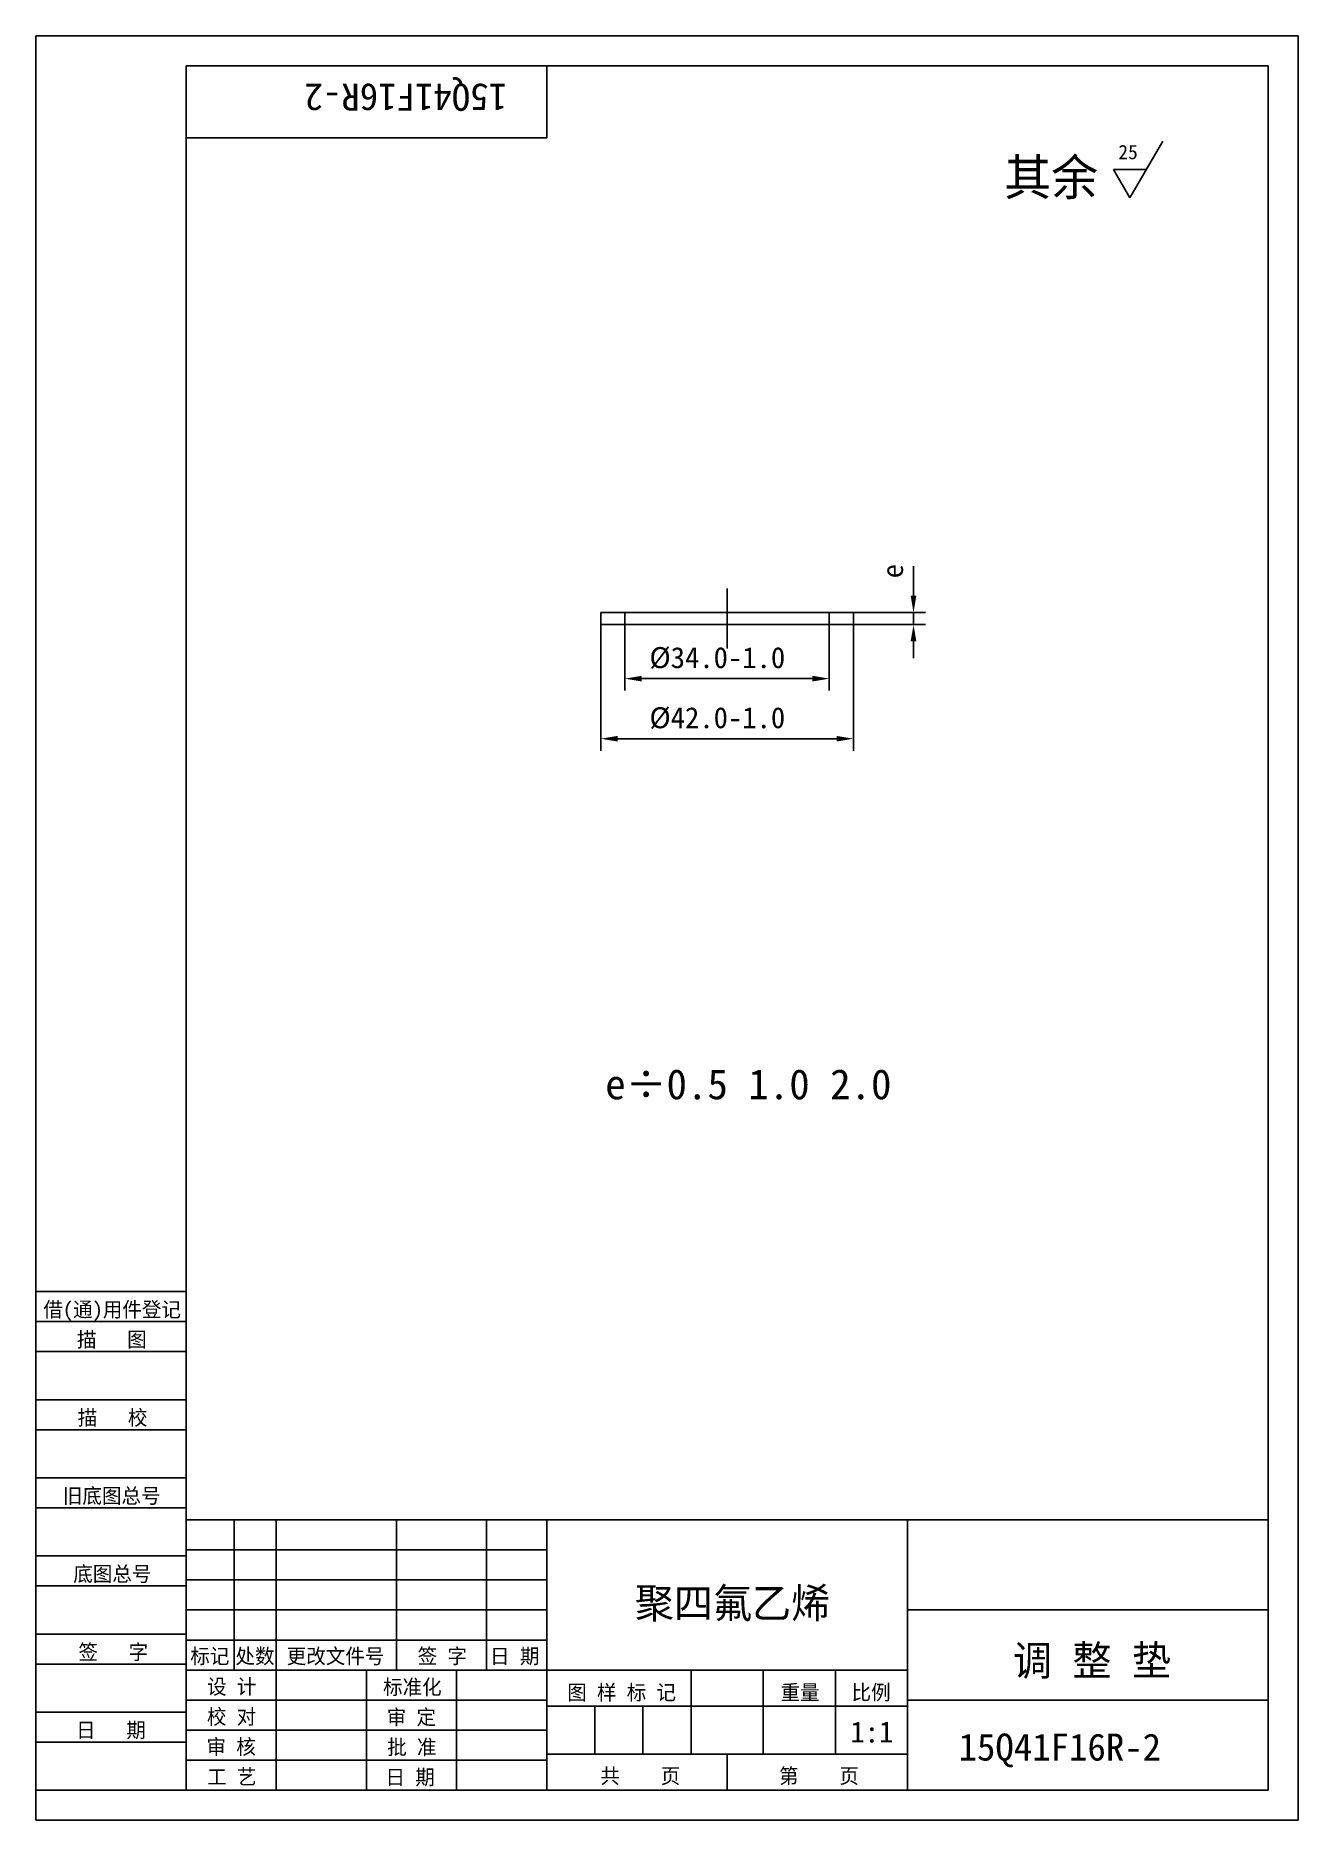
# Model space of a CAD drawing. Header units: metres. Extents: x 0 to 210, y 0 to 297.
import ezdxf

# ---------------------------------------------------------------- set-up
doc = ezdxf.new("R2010")
doc.units = ezdxf.units.M
for name, color, linetype in [('C', 6, 'Continuous'), ('D', 1, 'Continuous'), ('FL', 5, 'Continuous'), ('T', 7, 'Continuous'), ('TL', 4, 'Continuous')]:
    doc.layers.add(name, color=color, linetype=linetype)

# ---------------------------------------------------------------- blocks, each defined once
blk = doc.blocks.new('TUKUN4')
at = {"layer": 'FL'}
for p, q in [((0, 297), (0, 0)), ((210, 297), (0, 297)), ((210, 0), (210, 297)), ((0, 78), (25, 78)), ((0, 70), (25, 70)), ((0, 65), (25, 65)), ((0, 57), (25, 57)), ((0, 52), (25, 52)), ((33, 25), (33, 50)), ((40, 5), (40, 50)), ((60, 25), (60, 50)), ((75, 25), (75, 50)), ((25, 45), (85, 45)), ((0, 44), (25, 44)), ((0, 39), (25, 39)), ((25, 40), (85, 40)), ((25, 35), (85, 35)), ((0, 31), (25, 31)), ((25, 30), (85, 30)), ((0, 26), (25, 26)), ((70, 5), (70, 25)), ((0, 18), (25, 18)), ((25, 20), (85, 20)), ((25, 15), (85, 15)), ((0, 13), (25, 13)), ((25, 10), (85, 10)), ((0, 0), (210, 0))]:
    blk.add_line(p, q, dxfattribs=at)
at = {"layer": 'TL'}
for p, q in [((25, 5), (25, 292)), ((205, 292), (25, 292)), ((85, 292), (85, 280)), ((205, 5), (205, 292)), ((85, 280), (25, 280)), ((0, 88), (25, 88)), ((0, 83), (25, 83)), ((205, 50), (25, 50)), ((85, 5), (85, 50)), ((145, 5), (145, 50)), ((205, 35), (145, 35)), ((145, 25), (25, 25)), ((55, 5), (55, 25)), ((109, 11), (109, 25)), ((121, 11), (121, 25)), ((133, 11), (133, 25)), ((85, 19), (145, 19)), ((93, 11), (93, 19)), ((101, 11), (101, 19)), ((205, 20), (145, 20)), ((145, 11), (85, 11)), ((115, 5), (115, 11)), ((0, 5), (205, 5))]:
    blk.add_line(p, q, dxfattribs=at)
at = {"layer": 'T'}
for s, p in [('借(通)用件登记', (1.26, 83.76)), ('描   图', (6.86, 78.76)), ('描   校', (6.98, 65.76)), ('旧底图总号', (4.52, 52.76)), ('底图总号', (6.25, 39.76)), ('签   字', (7.1, 26.76)), ('标记', (25.71, 26.07)), ('处数', (33.22, 26.07)), ('更改文件号', (41.75, 26.07)), ('签 字', (63.53, 26.07)), ('日 期', (75.57, 26.07)), ('设 计', (28.5, 20.99)), ('标准化', (57.77, 20.93)), ('图 样 标 记', (88.4, 20.04)), ('重量', (123.88, 20.04)), ('比例', (135.7, 20.04)), ('校 对', (28.48, 15.99)), ('审 定', (58.39, 15.93)), ('日   期', (6.72, 13.76)), ('审 核', (28.41, 10.99)), ('批 准', (58.46, 10.93)), ('共    页', (93.91, 6.13)), ('第    页', (123.62, 6.13)), ('工 艺', (28.52, 5.99)), ('日 期', (58.18, 5.93))]:
    blk.add_text(s, height=2.5, dxfattribs=at).set_placement(p)

msp = doc.modelspace()

# ---------------------------------------------------------------- linework, layer by layer
at = {"layer": 'C'}
msp.add_lwpolyline([(115, 195), (115, 205)], dxfattribs=at)
at = {"layer": 'D'}
for p, q in [((187.46, 279.46), (182, 270)), ((182, 270), (179.27, 274.73)), ((179.27, 274.73), (184.73, 274.73)), ((146, 206.6), (146, 208.69)), ((146, 203.8), (146, 206.6)), ((94, 199), (94, 178)), ((98, 199), (98, 188)), ((132, 199), (132, 188)), ((136, 201), (148, 201)), ((136, 199), (136, 178)), ((136, 199), (148, 199)), ((146, 199), (146, 201)), ((146, 196.2), (146, 193.4)), ((100.8, 190), (129.2, 190)), ((96.8, 180), (133.2, 180))]:
    msp.add_line(p, q, dxfattribs=at)
for points in [[(145.53, 203.8), (146.47, 203.8), (146, 201)], [(145.53, 196.2), (146.47, 196.2), (146, 199)], [(100.8, 190.47), (100.8, 189.53), (98, 190)], [(129.2, 190.47), (129.2, 189.53), (132, 190)], [(96.8, 180.47), (96.8, 179.53), (94, 180)], [(133.2, 180.47), (133.2, 179.53), (136, 180)]]:
    msp.add_solid(points, dxfattribs=at)
at = {"layer": 'TL'}
for points in [[(94, 199), (94, 201), (98, 201), (98, 199), (94, 199)], [(98, 201), (132, 201)], [(98, 199), (132, 199)], [(132, 199), (132, 201), (136, 201), (136, 199), (132, 199)]]:
    msp.add_lwpolyline(points, dxfattribs=at)

# ---------------------------------------------------------------- block references
at = {"layer": 'T'}
msp.add_blockref('TUKUN4', (0, 0), dxfattribs=at)

# ---------------------------------------------------------------- texts
at = {"layer": 'D'}
for s, height, rotation, p in [('15Q41F16R-2', 4.5, 180, (78.39, 289)), ('e', 3.5, 90, (144.25, 206.69))]:
    msp.add_text(s, height=height, rotation=rotation, dxfattribs=at).set_placement(p)
for s, height, p in [('其余', 6, (161.1, 270.44)), ('25', 2.38, (180.07, 276.45)), ('%%C34.0-1.0', 3.5, (102.08, 191.75)), ('%%C42.0-1.0', 3.5, (102.08, 181.75)), ('e%%2470.5 1.0 2.0', 5, (94.72, 120)), ('聚四氟乙烯', 5, (99.64, 33.65)), ('调 整 垫', 5, (162.53, 24.09)), ('1:1', 3.5, (135.5, 12.95)), ('15Q41F16R-2', 4.5, (153.5, 9.94))]:
    msp.add_text(s, height=height, dxfattribs=at).set_placement(p)

doc.saveas('drawing.dxf')
